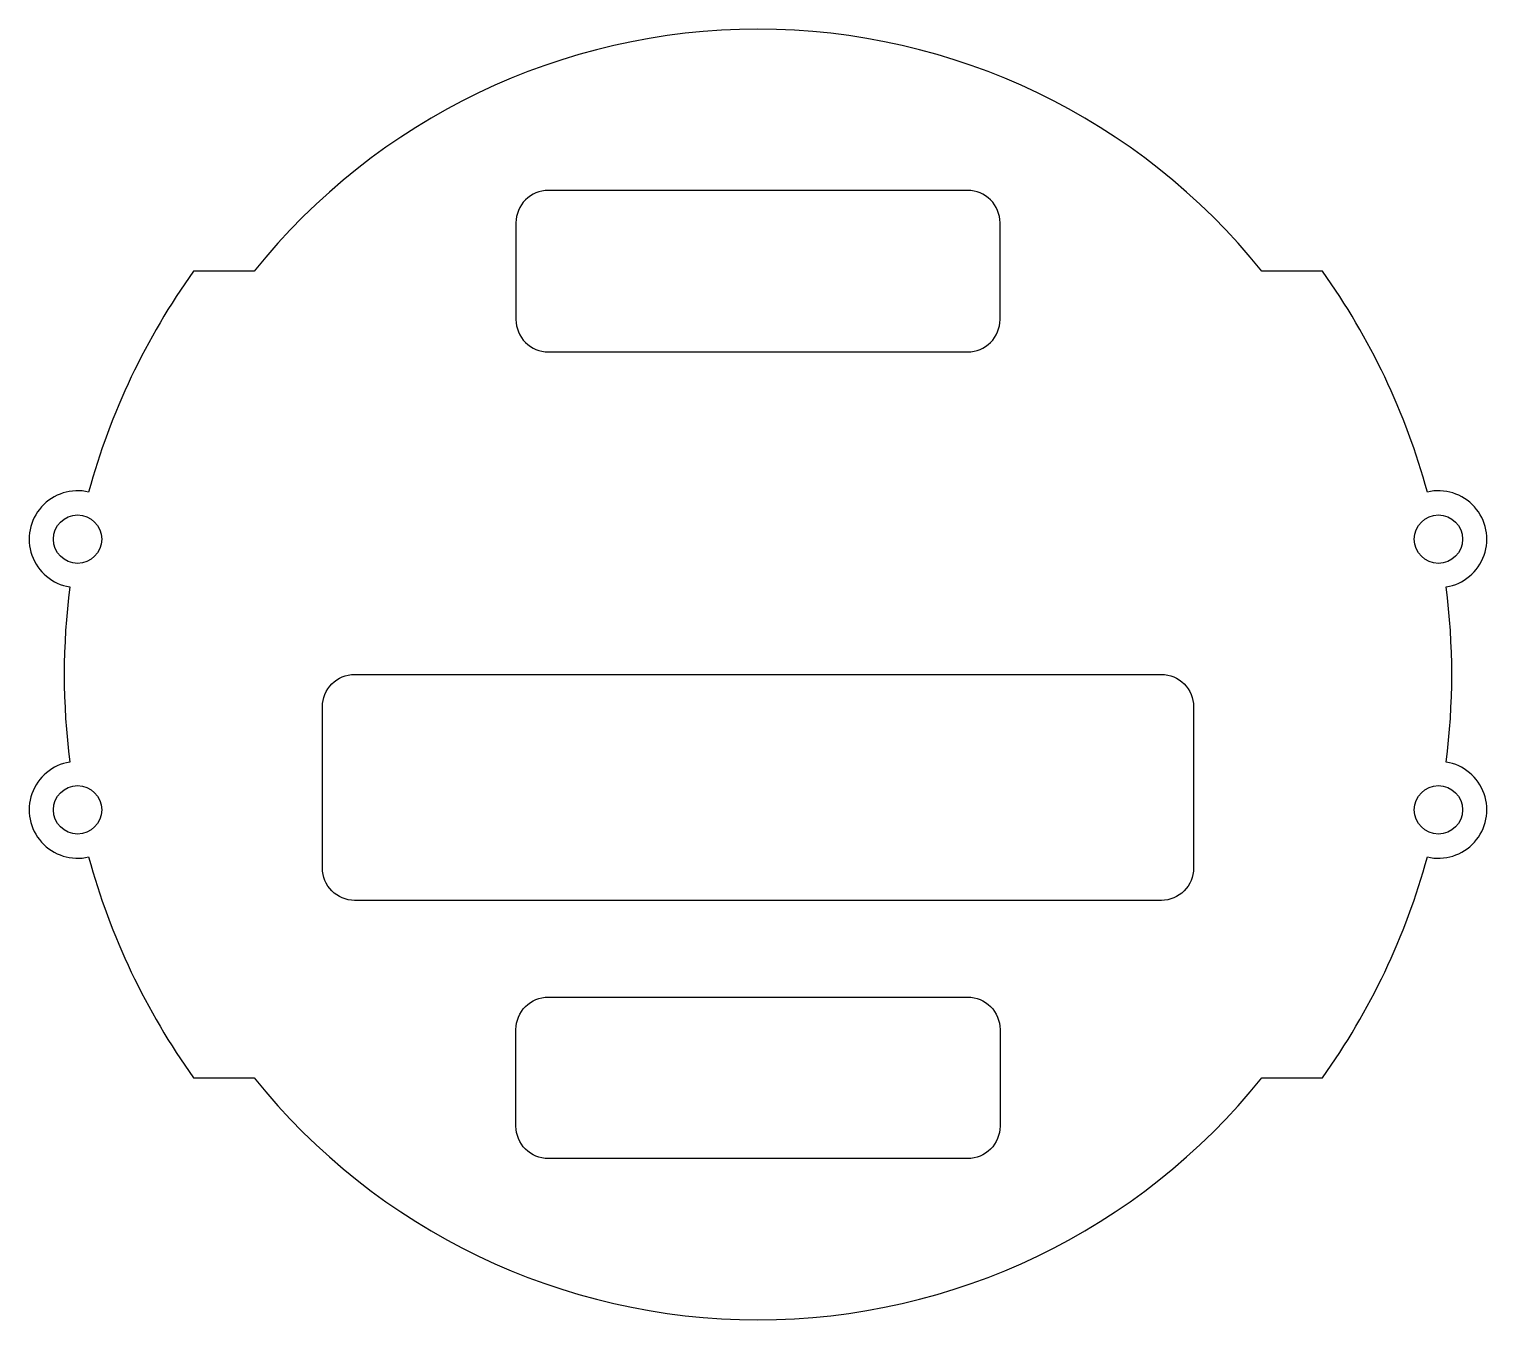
# Model space of a CAD drawing. Header units: millimetres. Extents: x -45.2 to 45.2, y -40 to 40.
import ezdxf

# ---------------------------------------------------------------- set-up
doc = ezdxf.new("R2010")
doc.units = ezdxf.units.MM
doc.layers.get('0').update_dxf_attribs({"linetype": 'CONTINUOUS'})

msp = doc.modelspace()

# ---------------------------------------------------------------- linework, layer by layer
for points in [[(34.986, 25), (31.225, 25, 0.480384), (-31.225, 25), (-34.986, 25, 0.08881), (-41.486, 11.309, 1.035514), (-42.656, 5.428, 0.063369), (-42.656, -5.428, 1.035514), (-41.486, -11.309, 0.08881), (-34.986, -25), (-31.225, -25, 0.480384), (31.225, -25), (34.986, -25, 0.08881), (41.486, -11.309, 1.035514), (42.656, -5.428, 0.063369), (42.656, 5.428, 1.035514), (41.486, 11.309, 0.08881)], [(15, 22), (15, 28, 0.414214), (13, 30), (-13, 30, 0.414214), (-15, 28), (-15, 22, 0.414214), (-13, 20), (13, 20, 0.414214)], [(27, -2), (27, -12, -0.414214), (25, -14), (-25, -14, -0.414214), (-27, -12), (-27, -2, -0.414214), (-25, 0), (25, 0, -0.414214)], [(13, -30), (-13, -30, -0.414214), (-15, -28), (-15, -22, -0.414214), (-13, -20), (13, -20, -0.414214), (15, -22), (15, -28, -0.414214)]]:
    msp.add_lwpolyline(points, format="xyb", close=True)
for centre in [(-42.174, 8.389), (42.174, 8.389), (-42.174, -8.389), (42.174, -8.389)]:
    msp.add_circle(centre, 1.5)

doc.saveas('drawing.dxf')
